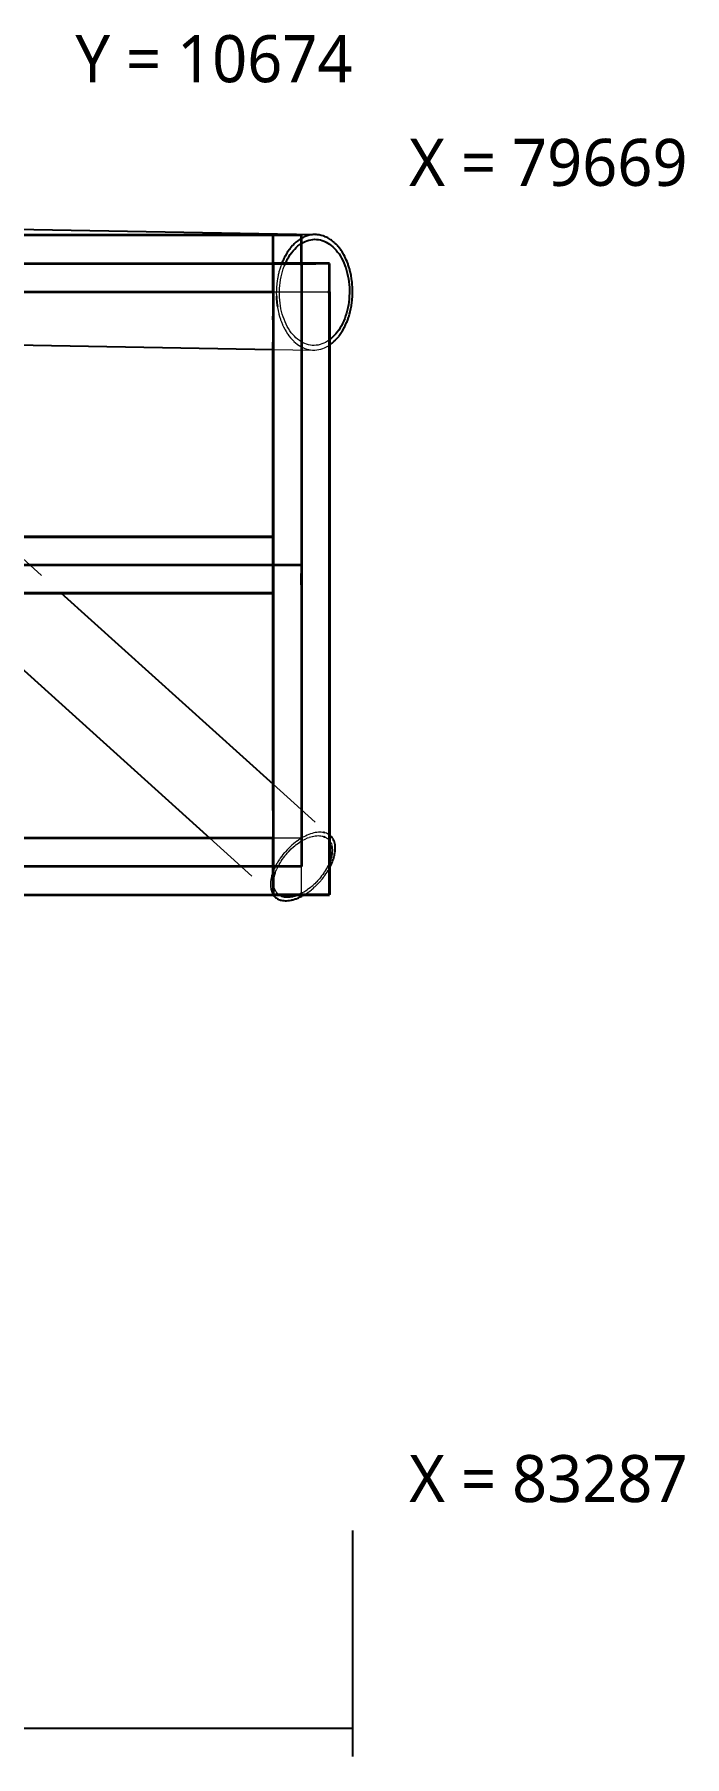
# Model space of a CAD drawing. Header units: millimetres. Extents: x -9090 to 11555, y -85309 to -79392.
# Drawn here: x 9830 to 11555, y -83962 to -79392 of the extents above; entities that cross this region are included whole.
import ezdxf
from ezdxf.enums import TextEntityAlignment as Align

# ---------------------------------------------------------------- set-up
doc = ezdxf.new("R2010")
doc.units = ezdxf.units.MM
doc.linetypes.add('HIDDEN_50', pattern=[225, 150, -75])
for name, color, linetype, lineweight in [('DIMENSIONS', 3, 'Continuous', 18), ('PLATE_HIDDEN', 8, 'HIDDEN_50', 18), ('PLATE_VISIBLE', 7, 'Continuous', 35), ('PROFILE_HIDDEN', 9, 'HIDDEN_50', 18), ('PROFILE_VISIBLE', 4, 'Continuous', 25), ('TEXT', 2, 'Continuous', 25)]:
    doc.layers.add(name, color=color, linetype=linetype, lineweight=lineweight)
doc.styles.add('OpenSans', font='OpenSans-Regular.ttf')
doc.styles.add('OpenSansCondensed-Light', font='OpenSansCondensed-Light.ttf')
doc.dimstyles.new('DIM_1_50', dxfattribs={"dimscale": 50, "dimtxt": 2.5, "dimasz": 2.5, "dimexe": 1.5, "dimexo": 1.5, "dimgap": 1, "dimtad": 1, "dimdec": 0, "dimzin": 12, "dimdsep": 46, "dimtxsty": 'OpenSansCondensed-Light', "dimtsz": 0.00125, "dimcen": 2.5, "dimclrd": 3, "dimclre": 3, "dimclrt": 3, "dimazin": 3, "dimtfac": 0.5, "dimtmove": 2, "dimatfit": 3})

msp = doc.modelspace()

# ---------------------------------------------------------------- linework, layer by layer
at = {"layer": 'PLATE_HIDDEN'}
for p, q in [((10462.2, -80000), (8696, -80000)), ((10463.4, -80000), (8696.7, -80000)), ((8696.7, -80000), (10463.4, -80000)), ((10538.3, -80075), (10538.3, -80004.7)), ((10538.3, -80822.9), (10538.3, -80005)), ((10313.7, -80075), (10538.3, -80075)), ((10463.3, -80139.6), (10463.3, -80075)), ((10463.3, -80075), (10608.3, -80075)), ((10463.3, -80209.2), (10463.3, -80149.6)), ((10538.3, -80800), (9038.3, -80800)), ((10538.3, -81436.3), (10538.3, -80852.8)), ((10463.3, -81640.6), (10463.3, -81451.8)), ((10538.3, -81600), (10538.3, -81436.3)), ((10403.5, -81525), (10373.6, -81525)), ((10443.5, -81525), (10423.5, -81525)), ((10538.3, -81525), (10463.4, -81525)), ((10538.3, -81600), (10538.3, -81525)), ((6880, -81600), (10538.3, -81600)), ((10538.3, -81600), (6880, -81600)), ((6880, -81600), (10538.3, -81600)), ((10538.3, -81670.3), (10538.3, -81600))]:
    msp.add_line(p, q, dxfattribs=at)
at = {"layer": 'PLATE_VISIBLE'}
for p, q in [((10463.3, -79925), (6875, -79925)), ((10538.3, -79925), (6875, -79925)), ((10463.3, -80075), (10463.3, -79925)), ((10538.3, -80000), (10538.3, -79925)), ((6878.9, -80000), (10576.9, -80000)), ((10576.9, -80000), (10462.2, -80000)), ((10613.3, -80000), (10463.3, -80000)), ((10463.3, -80000), (10463.3, -81675)), ((10538.3, -80000), (10463.4, -80000)), ((10463.4, -80000), (10538.3, -80000)), ((10538.3, -80005), (10538.3, -80000)), ((10538.3, -80000), (10538.3, -81436.3)), ((10538.3, -80004.7), (10538.3, -80000)), ((10613.3, -81675), (10613.3, -80000)), ((6875, -80075), (10463.3, -80075)), ((6999.8, -80075), (10313.7, -80075)), ((10608.3, -80075), (10613.3, -80075)), ((10613.3, -80075), (10613.3, -81674.6)), ((10463.3, -80149.6), (10463.3, -80139.6)), ((10463.3, -81451.8), (10463.3, -80209.2)), ((10463.3, -80725), (6875, -80725)), ((9709.6, -80725), (10463.3, -80725)), ((10463.3, -80875), (10463.3, -80725)), ((10463.3, -80725), (10463.3, -80875)), ((9038.3, -80800), (10538.3, -80800)), ((10538.3, -80852.8), (10538.3, -80822.9)), ((6875, -80875), (10463.3, -80875)), ((10463.3, -80875), (9709.6, -80875)), ((10538.3, -81436.3), (10538.3, -81600)), ((10463.3, -81525), (6875, -81525)), ((10373.6, -81525), (9704.8, -81525)), ((10423.5, -81525), (10403.5, -81525)), ((10463.4, -81525), (10443.5, -81525)), ((10463.3, -81675), (10463.3, -81525)), ((10538.3, -81600), (6873.9, -81600)), ((10463.3, -81675.4), (10463.3, -81640.6)), ((6875, -81675), (10463.3, -81675)), ((9644.9, -81675), (10538.3, -81675)), ((10613.3, -81674.6), (10463.3, -81675.4)), ((10463.3, -81675), (10613.3, -81675)), ((10538.3, -81675), (10538.3, -81670.3))]:
    msp.add_line(p, q, dxfattribs=at)
at = {"layer": 'PROFILE_HIDDEN'}
for p, q in [((10483.5, -80007.6), (10482.6, -80010.3)), ((10484.8, -80004.1), (10483.5, -80007.6)), ((10490.4, -80014.3), (10492.9, -80007.5)), ((10492.9, -80007.5), (10494.2, -80004.2)), ((10473.3, -80053.7), (10473.1, -80056.2)), ((10474.3, -80045.7), (10473.3, -80053.7)), ((10475.2, -80040.5), (10474.3, -80045.7)), ((10475.6, -80037.9), (10475.2, -80040.5)), ((10477.2, -80030.1), (10475.6, -80037.9)), ((10478.4, -80025.1), (10477.2, -80030.1)), ((10479, -80022.5), (10478.4, -80025.1)), ((10481.1, -80015), (10479, -80022.5)), ((10482.6, -80010.3), (10481.1, -80015)), ((10481.1, -80058.7), (10482, -80051)), ((10482, -80051), (10483.2, -80043.4)), ((10483.2, -80043.4), (10484.6, -80035.9)), ((10484.6, -80035.9), (10486.3, -80028.6)), ((10486.3, -80028.6), (10488.2, -80021.4)), ((10488.2, -80021.4), (10490.4, -80014.3)), ((10472.1, -80072.2), (10471.9, -80077.9)), ((10471.9, -80077.9), (10472, -80086)), ((10472, -80086), (10472.1, -80087.1)), ((10472.6, -80061.7), (10472.1, -80069.8)), ((10472.1, -80069.8), (10472.1, -80072.2)), ((10473.1, -80056.2), (10472.6, -80061.7)), ((10480.2, -80074.1), (10480.5, -80066.4)), ((10480.2, -80081.9), (10480.2, -80074.1)), ((10480.5, -80089.6), (10480.2, -80081.9)), ((10480.5, -80066.4), (10481.1, -80058.7)), ((10481, -80097.3), (10480.5, -80089.6)), ((10481.8, -80105), (10481, -80097.3)), ((10474.6, -80113.9), (10475.2, -80117.8)), ((10475.2, -80117.8), (10475.6, -80119.8)), ((10475.6, -80119.8), (10476.7, -80125.6)), ((10476.7, -80125.6), (10478.5, -80133.2)), ((10478.5, -80133.2), (10479, -80134.9)), ((10479, -80134.9), (10480.5, -80140.6)), ((10480.5, -80140.6), (10482.8, -80147.9)), ((10482.9, -80112.5), (10481.8, -80105)), ((10484.3, -80120), (10482.9, -80112.5)), ((10485.9, -80127.3), (10484.3, -80120)), ((10487.8, -80134.4), (10485.9, -80127.3)), ((10489.9, -80141.4), (10487.8, -80134.4)), ((10492.4, -80148.2), (10489.9, -80141.4)), ((10482.8, -80147.9), (10483.3, -80149.4)), ((10483.3, -80149.4), (10485.3, -80154.9)), ((10485.3, -80154.9), (10488.1, -80161.8)), ((10488.1, -80161.8), (10488.7, -80163.1)), ((10488.7, -80163.1), (10491.1, -80168.4)), ((10491.1, -80168.4), (10494.4, -80174.7)), ((10495, -80154.8), (10492.4, -80148.2)), ((10494.4, -80174.7), (10495, -80175.8)), ((10497.9, -80161.1), (10495, -80154.8)), ((10495, -80175.8), (10497.8, -80180.8)), ((10497.8, -80180.8), (10501.5, -80186.6)), ((10501, -80167.2), (10497.9, -80161.1)), ((10504.4, -80173), (10501, -80167.2)), ((10501.5, -80186.6), (10502.1, -80187.5)), ((10502.1, -80187.5), (10505.4, -80192.1)), ((10507.9, -80178.5), (10504.4, -80173)), ((10511.7, -80183.7), (10507.9, -80178.5)), ((10515.6, -80188.6), (10511.7, -80183.7)), ((10519.7, -80193.1), (10515.6, -80188.6)), ((10463.6, -80228), (10568.3, -80229.8)), ((10505.4, -80192.1), (10509.4, -80197.2)), ((10509.4, -80197.2), (10510.1, -80198)), ((10510.1, -80198), (10513.7, -80202.1)), ((10513.7, -80202.1), (10518.1, -80206.5)), ((10518.1, -80206.5), (10518.7, -80207.1)), ((10518.7, -80207.1), (10522.6, -80210.6)), ((10524, -80197.3), (10519.7, -80193.1)), ((10522.6, -80210.6), (10527.3, -80214.4)), ((10528.4, -80201.1), (10524, -80197.3)), ((10527.3, -80214.4), (10527.9, -80214.8)), ((10527.9, -80214.8), (10532.2, -80217.7)), ((10533, -80204.5), (10528.4, -80201.1)), ((10532.2, -80217.7), (10537.1, -80220.7)), ((10537.6, -80207.6), (10533, -80204.5)), ((10537.1, -80220.7), (10537.6, -80221)), ((10542.4, -80210.2), (10537.6, -80207.6)), ((10537.6, -80221), (10542.1, -80223.3)), ((10542.1, -80223.3), (10547.3, -80225.4)), ((10547.3, -80212.5), (10542.4, -80210.2)), ((10552.2, -80214.3), (10547.3, -80212.5)), ((10547.7, -80225.6), (10552.5, -80227.2)), ((10557.3, -80215.7), (10552.2, -80214.3)), ((10552.5, -80227.2), (10557.7, -80228.5)), ((10562.3, -80216.7), (10557.3, -80215.7)), ((10558.1, -80228.5), (10563, -80229.4)), ((10567.4, -80217.3), (10562.3, -80216.7)), ((10563, -80229.4), (10568.3, -80229.8)), ((10572.6, -80217.4), (10567.4, -80217.3)), ((10568.6, -80229.8), (10573.7, -80229.9)), ((10577.7, -80217.1), (10572.6, -80217.4)), ((10573.7, -80229.9), (10579, -80229.5)), ((10582.8, -80216.4), (10577.7, -80217.1)), ((10579.2, -80229.5), (10584.3, -80228.7)), ((10587.9, -80215.3), (10582.8, -80216.4)), ((10584.3, -80228.7), (10589.6, -80227.5)), ((10592.9, -80213.7), (10587.9, -80215.3)), ((10589.7, -80227.4), (10594.9, -80225.8)), ((10597.9, -80211.7), (10592.9, -80213.7)), ((10594.9, -80225.8), (10600.1, -80223.7)), ((10602.8, -80209.4), (10597.9, -80211.7)), ((10600.1, -80223.7), (10605.2, -80221.3)), ((10607.6, -80206.6), (10602.8, -80209.4)), ((10605.2, -80221.3), (10610.1, -80218.4)), ((10612.3, -80203.4), (10607.6, -80206.6)), ((10610.2, -80218.4), (10612.6, -80216.7)), ((10614.5, -80201.6), (10612.3, -80203.4)), ((9737.3, -80727.3), (9900.4, -80874.2)), ((10463.9, -81381.9), (10612.2, -81515.5)), ((10557.9, -81515.3), (10553.7, -81517.1)), ((10562.3, -81513.7), (10557.9, -81515.3)), ((10566.7, -81512.3), (10562.6, -81513.6)), ((10571.1, -81511.1), (10566.7, -81512.3)), ((10575.3, -81510.2), (10571.2, -81511.1)), ((10579.4, -81509.6), (10575.3, -81510.2)), ((10583.5, -81509.2), (10579.5, -81509.6)), ((10587.4, -81509), (10583.5, -81509.2)), ((10591.2, -81509.1), (10587.4, -81509)), ((10594.8, -81509.5), (10591.2, -81509.1)), ((10596.7, -81509.8), (10594.9, -81509.5)), ((10601.7, -81510.9), (10600, -81510.5)), ((10605, -81512), (10601.8, -81510.9)), ((10607.9, -81513.3), (10605, -81512)), ((10610.8, -81515), (10608, -81513.4)), ((10612.1, -81515.8), (10610.8, -81515)), ((10295.6, -81525.1), (10458.7, -81672.1)), ((10496.8, -81559.9), (10493.7, -81563.4)), ((10500.7, -81555.6), (10496.8, -81559.9)), ((10501.4, -81554.9), (10500.7, -81555.6)), ((10504.8, -81551.5), (10501.4, -81554.9)), ((10501.8, -81563.4), (10504.9, -81560.1)), ((10508.9, -81547.5), (10504.8, -81551.5)), ((10504.9, -81560.1), (10508.7, -81556.2)), ((10508.7, -81556.2), (10509.3, -81555.6)), ((10509.5, -81546.9), (10508.9, -81547.5)), ((10509.3, -81555.6), (10512.6, -81552.4)), ((10513.1, -81543.6), (10509.5, -81546.9)), ((10512.6, -81552.4), (10516.6, -81548.8)), ((10517.4, -81540), (10513.1, -81543.6)), ((10516.6, -81548.8), (10517.2, -81548.3)), ((10517.2, -81548.3), (10520.7, -81545.3)), ((10518, -81539.5), (10517.4, -81540)), ((10521.8, -81536.4), (10518, -81539.5)), ((10520.7, -81545.3), (10524.9, -81542)), ((10526.3, -81533.1), (10521.8, -81536.4)), ((10524.9, -81542), (10525.4, -81541.6)), ((10525.4, -81541.6), (10529.1, -81538.9)), ((10526.8, -81532.7), (10526.3, -81533.1)), ((10530.8, -81529.9), (10526.8, -81532.7)), ((10529.1, -81538.9), (10533.4, -81536)), ((10535.3, -81527), (10530.8, -81529.9)), ((10533.4, -81536), (10533.8, -81535.7)), ((10533.8, -81535.7), (10537.7, -81533.2)), ((10535.7, -81526.7), (10535.3, -81527)), ((10539.8, -81524.2), (10535.7, -81526.7)), ((10537.7, -81533.2), (10542, -81530.7)), ((10544.3, -81521.7), (10539.8, -81524.2)), ((10542.4, -81530.5), (10546.3, -81528.4)), ((10548.9, -81519.3), (10544.7, -81521.5)), ((10546.3, -81528.4), (10550.6, -81526.3)), ((10553.4, -81517.2), (10548.9, -81519.3)), ((10550.9, -81526.2), (10554.8, -81524.4)), ((10554.8, -81524.4), (10559.1, -81522.8)), ((10559.3, -81522.7), (10563.2, -81521.4)), ((10563.2, -81521.4), (10567.3, -81520.3)), ((10567.5, -81520.2), (10571.4, -81519.4)), ((10571.4, -81519.4), (10575.3, -81518.7)), ((10575.4, -81518.7), (10579.2, -81518.3)), ((10579.2, -81518.3), (10582.9, -81518.2)), ((10582.9, -81518.2), (10586.5, -81518.3)), ((10586.5, -81518.3), (10589.9, -81518.6)), ((10590, -81518.6), (10593.3, -81519.2)), ((10593.3, -81519.2), (10596.3, -81520)), ((10596.4, -81520.1), (10597.9, -81520.6)), ((10600.8, -81521.8), (10602.1, -81522.5)), ((10602.2, -81522.5), (10604.9, -81524.1)), ((10604.9, -81524.1), (10607.1, -81525.8)), ((10607.3, -81525.9), (10609.5, -81528)), ((10609.5, -81528), (10611.4, -81530)), ((10611.6, -81530.2), (10612.5, -81531.5)), ((10466.2, -81606.5), (10464.7, -81610)), ((10468.4, -81601.7), (10466.2, -81606.5)), ((10469, -81600.5), (10468.4, -81601.7)), ((10470.9, -81596.9), (10469, -81600.5)), ((10473.5, -81592.1), (10470.9, -81596.9)), ((10471, -81612.9), (10472.7, -81608.4)), ((10472.7, -81608.4), (10473.3, -81607.2)), ((10473.3, -81607.2), (10474.7, -81603.8)), ((10474.1, -81591), (10473.5, -81592.1)), ((10476.3, -81587.3), (10474.1, -81591)), ((10474.7, -81603.8), (10476.9, -81599.3)), ((10479.3, -81582.6), (10476.3, -81587.3)), ((10476.9, -81599.3), (10477.5, -81598.2)), ((10477.5, -81598.2), (10479.3, -81594.7)), ((10480, -81581.5), (10479.3, -81582.6)), ((10479.3, -81594.7), (10481.9, -81590.2)), ((10482.5, -81577.9), (10480, -81581.5)), ((10481.9, -81590.2), (10482.6, -81589.2)), ((10485.8, -81573.2), (10482.5, -81577.9)), ((10482.6, -81589.2), (10484.7, -81585.7)), ((10484.7, -81585.7), (10487.7, -81581.2)), ((10486.6, -81572.3), (10485.8, -81573.2)), ((10489.4, -81568.7), (10486.6, -81572.3)), ((10487.7, -81581.2), (10488.4, -81580.3)), ((10488.4, -81580.3), (10490.8, -81576.8)), ((10493, -81564.2), (10489.4, -81568.7)), ((10490.8, -81576.8), (10494.1, -81572.5)), ((10493.7, -81563.4), (10493, -81564.2)), ((10494.1, -81572.5), (10494.8, -81571.7)), ((10494.8, -81571.7), (10497.6, -81568.3)), ((10497.6, -81568.3), (10501.2, -81564.1)), ((10501.2, -81564.1), (10501.8, -81563.4)), ((10604, -81607.5), (10601.3, -81612)), ((10604.6, -81606.3), (10604, -81607.5)), ((10606.5, -81602.9), (10604.6, -81606.3)), ((10608.8, -81598.4), (10606.5, -81602.9)), ((10609.3, -81597.3), (10608.8, -81598.4)), ((10610.9, -81593.9), (10609.3, -81597.3)), ((10610.5, -81609), (10611.5, -81607.2)), ((10611.8, -81591.6), (10610.9, -81593.9)), ((10456.3, -81645.9), (10456.2, -81647.2)), ((10456.2, -81647.2), (10456.3, -81651.3)), ((10456.4, -81643.1), (10456.3, -81645.9)), ((10456.3, -81651.3), (10456.5, -81653.8)), ((10456.8, -81638.8), (10456.4, -81643.1)), ((10456.5, -81653.8), (10456.6, -81655.2)), ((10457, -81637.4), (10456.8, -81638.8)), ((10457.5, -81634.4), (10457, -81637.4)), ((10458.3, -81629.9), (10457.5, -81634.4)), ((10458.7, -81628.5), (10458.3, -81629.9)), ((10459.5, -81625.3), (10458.7, -81628.5)), ((10460.8, -81620.7), (10459.5, -81625.3)), ((10461.3, -81619.4), (10460.8, -81620.7)), ((10461.8, -81617.7), (10461.3, -81619.4)), ((10464.7, -81610), (10464.4, -81610.6)), ((10464.9, -81641.2), (10465, -81638.6)), ((10464.9, -81642.6), (10464.9, -81641.2)), ((10465, -81646.4), (10464.9, -81642.6)), ((10465, -81638.6), (10465.4, -81634.5)), ((10465.2, -81648.8), (10465, -81646.4)), ((10465.3, -81650.1), (10465.2, -81648.8)), ((10465.8, -81653.6), (10465.3, -81650.1)), ((10465.4, -81634.5), (10465.6, -81633.2)), ((10465.6, -81633.2), (10466.1, -81630.4)), ((10466.3, -81655.7), (10465.8, -81653.6)), ((10466.1, -81630.4), (10467, -81626.1)), ((10467, -81626.1), (10467.3, -81624.8)), ((10467.3, -81624.8), (10468.1, -81621.8)), ((10468.1, -81621.8), (10469.4, -81617.3)), ((10469.4, -81617.3), (10469.8, -81616.1)), ((10469.8, -81616.1), (10471, -81612.9)), ((10565.9, -81652.9), (10563.3, -81655)), ((10570, -81649.4), (10565.9, -81652.9)), ((10571.4, -81648.1), (10570, -81649.4)), ((10574, -81645.7), (10571.4, -81648.1)), ((10573.6, -81654.4), (10575.1, -81653)), ((10577.8, -81641.8), (10574, -81645.7)), ((10575.1, -81653), (10577.8, -81650.5)), ((10579.1, -81640.5), (10577.8, -81641.8)), ((10577.8, -81650.5), (10581.9, -81646.4)), ((10581.6, -81637.8), (10579.1, -81640.5)), ((10585.3, -81633.8), (10581.6, -81637.8)), ((10581.9, -81646.4), (10583.2, -81645)), ((10583.2, -81645), (10585.9, -81642.2)), ((10586.4, -81632.4), (10585.3, -81633.8)), ((10585.9, -81642.2), (10589.7, -81637.9)), ((10588.8, -81629.6), (10586.4, -81632.4)), ((10592.1, -81625.3), (10588.8, -81629.6)), ((10589.7, -81637.9), (10590.9, -81636.5)), ((10590.9, -81636.5), (10593.4, -81633.5)), ((10593.1, -81624), (10592.1, -81625.3)), ((10595.4, -81620.9), (10593.1, -81624)), ((10593.4, -81633.5), (10597, -81629)), ((10598.4, -81616.5), (10595.4, -81620.9)), ((10597, -81629), (10598.1, -81627.6)), ((10598.1, -81627.6), (10600.5, -81624.4)), ((10599.2, -81615.2), (10598.4, -81616.5)), ((10601.3, -81612), (10599.2, -81615.2)), ((10600.5, -81624.4), (10603.7, -81619.7)), ((10603.7, -81619.7), (10604.6, -81618.4)), ((10604.6, -81618.4), (10606.8, -81615)), ((10606.8, -81615), (10609.7, -81610.3)), ((10609.7, -81610.3), (10610.5, -81609)), ((10456.6, -81655.2), (10457.2, -81658.9)), ((10457.2, -81658.9), (10457.7, -81661.2)), ((10457.7, -81661.2), (10458, -81662.5)), ((10458, -81662.5), (10459, -81665.9)), ((10459, -81665.9), (10459.8, -81667.9)), ((10459.8, -81667.9), (10460.2, -81669.1)), ((10460.2, -81669.1), (10461.7, -81672.1)), ((10461.7, -81672.1), (10462.2, -81673)), ((10466.6, -81656.9), (10466.3, -81655.7)), ((10467.7, -81660.1), (10466.6, -81656.9)), ((10468.4, -81661.9), (10467.7, -81660.1)), ((10468.9, -81663.1), (10468.4, -81661.9)), ((10470.4, -81665.9), (10468.9, -81663.1)), ((10471.4, -81667.4), (10470.4, -81665.9)), ((10472.1, -81668.5), (10471.4, -81667.4)), ((10474, -81670.9), (10472.1, -81668.5)), ((10475.3, -81672.1), (10474, -81670.9)), ((10476.2, -81673), (10475.3, -81672.1)), ((10477.3, -81674), (10476.2, -81673)), ((10536.2, -81672.6), (10534, -81673.6)), ((10538, -81671.7), (10536.2, -81672.6)), ((10540.5, -81670.4), (10538, -81671.7)), ((10544.8, -81668), (10540.5, -81670.4)), ((10546.5, -81666.9), (10544.8, -81668)), ((10549.1, -81665.4), (10546.5, -81666.9)), ((10548, -81673.8), (10548.9, -81673.2)), ((10548.9, -81673.2), (10551.6, -81671.5)), ((10553.4, -81662.5), (10549.1, -81665.4)), ((10551.6, -81671.5), (10556.1, -81668.5)), ((10555, -81661.4), (10553.4, -81662.5)), ((10557.6, -81659.5), (10555, -81661.4)), ((10556.1, -81668.5), (10557.8, -81667.2)), ((10561.8, -81656.3), (10557.6, -81659.5)), ((10557.8, -81667.2), (10560.6, -81665.2)), ((10560.6, -81665.2), (10565, -81661.8)), ((10563.3, -81655), (10561.8, -81656.3)), ((10565, -81661.8), (10566.6, -81660.5)), ((10566.6, -81660.5), (10569.3, -81658.2)), ((10569.3, -81658.2), (10573.6, -81654.4))]:
    msp.add_line(p, q, dxfattribs=at)
at = {"layer": 'PROFILE_VISIBLE'}
for p, q in [((7042.6, -79860.4), (10575.2, -79923.5)), ((10506.5, -79962.9), (10502.6, -79968.5)), ((10508.8, -79959.9), (10506.5, -79962.9)), ((10510.6, -79957.6), (10508.8, -79959.9)), ((10514.9, -79952.7), (10510.6, -79957.6)), ((10517.3, -79950.2), (10514.9, -79952.7)), ((10516.4, -79966.4), (10520.6, -79961.8)), ((10519.3, -79948.1), (10517.3, -79950.2)), ((10523.9, -79943.9), (10519.3, -79948.1)), ((10520.6, -79961.8), (10524.9, -79957.5)), ((10526.5, -79941.9), (10523.9, -79943.9)), ((10524.9, -79957.5), (10529.3, -79953.6)), ((10528.7, -79940.1), (10526.5, -79941.9)), ((10533.5, -79936.6), (10528.7, -79940.1)), ((10529.3, -79953.6), (10533.9, -79950)), ((10536.1, -79935), (10533.5, -79936.6)), ((10533.9, -79950), (10538.6, -79946.8)), ((10538.5, -79933.5), (10536.1, -79935)), ((10543.6, -79930.8), (10538.5, -79933.5)), ((10538.6, -79946.8), (10543.4, -79944)), ((10543.4, -79944), (10548.3, -79941.6)), ((10546.1, -79929.7), (10543.6, -79930.8)), ((10548.7, -79928.5), (10546.1, -79929.7)), ((10548.3, -79941.6), (10553.3, -79939.7)), ((10553.9, -79926.7), (10548.7, -79928.5)), ((10553.3, -79939.7), (10558.3, -79938.1)), ((10556.5, -79926), (10553.9, -79926.7)), ((10559.2, -79925.2), (10556.5, -79926)), ((10558.3, -79938.1), (10563.4, -79937)), ((10564.5, -79924.2), (10559.2, -79925.2)), ((10563.4, -79937), (10568.5, -79936.2)), ((10567, -79923.9), (10564.5, -79924.2)), ((10569.8, -79923.6), (10567, -79923.9)), ((10568.5, -79936.2), (10573.6, -79936)), ((10575.2, -79923.5), (10569.8, -79923.6)), ((10573.6, -79936), (10578.7, -79936.1)), ((10577.6, -79923.6), (10575.2, -79923.5)), ((10580.5, -79923.7), (10577.6, -79923.6)), ((10578.7, -79936.1), (10583.9, -79936.7)), ((10585.8, -79924.4), (10580.5, -79923.7)), ((10583.9, -79936.7), (10588.9, -79937.7)), ((10588.1, -79924.9), (10585.8, -79924.4)), ((10591.1, -79925.5), (10588.1, -79924.9)), ((10588.9, -79937.7), (10593.9, -79939.1)), ((10596.3, -79927), (10591.1, -79925.5)), ((10593.9, -79939.1), (10598.9, -79940.9)), ((10598.5, -79927.8), (10596.3, -79927)), ((10601.5, -79929), (10598.5, -79927.8)), ((10598.9, -79940.9), (10603.8, -79943.1)), ((10606.6, -79931.3), (10601.5, -79929)), ((10603.8, -79943.1), (10608.6, -79945.8)), ((10608.6, -79932.4), (10606.6, -79931.3)), ((10611.6, -79934.1), (10608.6, -79932.4)), ((10608.6, -79945.8), (10613.2, -79948.8)), ((10616.5, -79937.3), (10611.6, -79934.1)), ((10613.2, -79948.8), (10617.8, -79952.3)), ((10618.3, -79938.6), (10616.5, -79937.3)), ((10617.8, -79952.3), (10622.2, -79956.1)), ((10621.2, -79940.8), (10618.3, -79938.6)), ((10625.9, -79944.7), (10621.2, -79940.8)), ((10622.2, -79956.1), (10626.5, -79960.3)), ((10627.5, -79946.3), (10625.9, -79944.7)), ((10626.5, -79960.3), (10630.6, -79964.8)), ((10630.3, -79949), (10627.5, -79946.3)), ((10634.7, -79953.7), (10630.3, -79949)), ((10636.1, -79955.4), (10634.7, -79953.7)), ((10638.8, -79958.7), (10636.1, -79955.4)), ((10642.8, -79964), (10638.8, -79958.7)), ((10486.1, -80000.5), (10484.8, -80004.1)), ((10487.8, -79996.3), (10486.1, -80000.5)), ((10488.9, -79993.6), (10487.8, -79996.3)), ((10492, -79986.9), (10488.9, -79993.6)), ((10494, -79983.1), (10492, -79986.9)), ((10495.3, -79980.5), (10494, -79983.1)), ((10494.2, -80004.2), (10495.6, -80000.8)), ((10498.8, -79974.3), (10495.3, -79980.5)), ((10495.6, -80000.8), (10498.5, -79994.4)), ((10498.5, -79994.4), (10501.7, -79988.2)), ((10501, -79970.9), (10498.8, -79974.3)), ((10502.6, -79968.5), (10501, -79970.9)), ((10501.7, -79988.2), (10505.1, -79982.4)), ((10505.1, -79982.4), (10508.7, -79976.7)), ((10508.7, -79976.7), (10512.5, -79971.4)), ((10512.5, -79971.4), (10516.4, -79966.4)), ((10630.6, -79964.8), (10634.5, -79969.7)), ((10634.5, -79969.7), (10638.3, -79974.9)), ((10638.3, -79974.9), (10641.8, -79980.4)), ((10641.8, -79980.4), (10645.2, -79986.2)), ((10644, -79965.9), (10642.8, -79964)), ((10646.5, -79969.6), (10644, -79965.9)), ((10645.2, -79986.2), (10648.3, -79992.3)), ((10650.1, -79975.6), (10646.5, -79969.6)), ((10648.3, -79992.3), (10651.2, -79998.6)), ((10651.2, -79977.5), (10650.1, -79975.6)), ((10653.5, -79981.8), (10651.2, -79977.5)), ((10651.2, -79998.6), (10653.8, -80005.2)), ((10656.6, -79988.3), (10653.5, -79981.8)), ((10653.8, -80005.2), (10656.2, -80012)), ((10657.5, -79990.3), (10656.6, -79988.3)), ((10659.5, -79995), (10657.5, -79990.3)), ((10662.2, -80002), (10659.5, -79995)), ((10662.8, -80004), (10662.2, -80002)), ((10664.6, -80009.1), (10662.8, -80004)), ((10666.7, -80016.5), (10664.6, -80009.1)), ((10656.2, -80012), (10658.4, -80018.9)), ((10658.4, -80018.9), (10660.3, -80026.1)), ((10660.3, -80026.1), (10661.9, -80033.4)), ((10661.9, -80033.4), (10663.3, -80040.9)), ((10663.3, -80040.9), (10664.4, -80048.4)), ((10664.4, -80048.4), (10665.2, -80056)), ((10667.2, -80018.5), (10666.7, -80016.5)), ((10668.6, -80024), (10667.2, -80018.5)), ((10670.2, -80031.7), (10668.6, -80024)), ((10670.6, -80033.6), (10670.2, -80031.7)), ((10671.6, -80039.5), (10670.6, -80033.6)), ((10672.7, -80047.4), (10671.6, -80039.5)), ((10672.9, -80049.2), (10672.7, -80047.4)), ((10673.5, -80055.3), (10672.9, -80049.2)), ((10472.1, -80087.1), (10472.1, -80088.3)), ((10472.1, -80088.3), (10472.4, -80094)), ((10472.4, -80094), (10473.1, -80102)), ((10665.1, -80094.7), (10664.2, -80102.4)), ((10665.6, -80087), (10665.1, -80094.7)), ((10665.2, -80056), (10665.7, -80063.7)), ((10666, -80079.2), (10665.6, -80087)), ((10665.7, -80063.7), (10666, -80071.5)), ((10666, -80071.5), (10666, -80079.2)), ((10672.4, -80103.7), (10673.1, -80097.1)), ((10673.1, -80097.1), (10673.3, -80095.7)), ((10673.3, -80095.7), (10673.9, -80087.6)), ((10674, -80063.4), (10673.5, -80055.3)), ((10673.9, -80087.6), (10674.1, -80081.1)), ((10674.1, -80065.1), (10674, -80063.4)), ((10674.2, -80071.4), (10674.1, -80065.1)), ((10674.1, -80081.1), (10674.2, -80079.5)), ((10674.2, -80079.5), (10674.2, -80071.4)), ((10473.1, -80102), (10473.3, -80104.2)), ((10473.3, -80104.2), (10474, -80110)), ((10474, -80110), (10474.6, -80113.9)), ((10653.3, -80145.9), (10650.6, -80152.5)), ((10655.8, -80139), (10653.3, -80145.9)), ((10658, -80132), (10655.8, -80139)), ((10659.9, -80124.8), (10658, -80132)), ((10661.6, -80117.4), (10659.9, -80124.8)), ((10661.4, -80149.3), (10663.6, -80143.1)), ((10663, -80109.9), (10661.6, -80117.4)), ((10664.2, -80102.4), (10663, -80109.9)), ((10663.6, -80143.1), (10663.9, -80142.1)), ((10663.9, -80142.1), (10666.1, -80134.7)), ((10666.1, -80134.7), (10667.8, -80128.3)), ((10667.8, -80128.3), (10668.1, -80127.1)), ((10668.1, -80127.1), (10669.8, -80119.4)), ((10669.8, -80119.4), (10671, -80112.9)), ((10671, -80112.9), (10671.2, -80111.6)), ((10671.2, -80111.6), (10672.4, -80103.7)), ((10625.6, -80191.6), (10621.3, -80195.9)), ((10629.7, -80186.9), (10625.6, -80191.6)), ((10633.7, -80181.9), (10629.7, -80186.9)), ((10637.5, -80176.6), (10633.7, -80181.9)), ((10641.1, -80171), (10637.5, -80176.6)), ((10637.7, -80193.2), (10641.7, -80187.7)), ((10644.5, -80165.1), (10641.1, -80171)), ((10641.7, -80187.7), (10645.2, -80182.5)), ((10647.6, -80159), (10644.5, -80165.1)), ((10645.2, -80182.5), (10645.5, -80182)), ((10645.5, -80182), (10649.1, -80176)), ((10650.6, -80152.5), (10647.6, -80159)), ((10649.1, -80176), (10652.2, -80170.3)), ((10652.2, -80170.3), (10652.6, -80169.7)), ((10652.6, -80169.7), (10655.7, -80163.1)), ((10655.7, -80163.1), (10658.4, -80157.1)), ((10658.4, -80157.1), (10658.7, -80156.3)), ((10658.7, -80156.3), (10661.4, -80149.3)), ((9705.2, -80214.4), (10463.6, -80228)), ((10612.6, -80216.7), (10615.1, -80215.1)), ((10616.8, -80199.8), (10614.5, -80201.6)), ((10615.1, -80215.1), (10619.7, -80211.6)), ((10621.3, -80195.9), (10616.8, -80199.8)), ((10619.9, -80211.4), (10624.6, -80207.4)), ((10624.6, -80207.4), (10628.9, -80203.2)), ((10629.1, -80203), (10633.5, -80198.2)), ((10633.5, -80198.2), (10637.4, -80193.5)), ((9900.4, -80874.2), (10463.9, -81381.9)), ((9702.4, -80990.7), (10295.6, -81525.1)), ((10598.4, -81510.1), (10596.7, -81509.8)), ((10600, -81510.5), (10598.4, -81510.1)), ((10613.3, -81516.7), (10612.1, -81515.8)), ((10612.2, -81515.5), (10616, -81518.9)), ((10616, -81518.9), (10613.5, -81516.8)), ((10597.9, -81520.6), (10599.4, -81521.2)), ((10599.4, -81521.2), (10600.8, -81521.8)), ((10612.5, -81531.5), (10613.4, -81532.7)), ((10613.4, -81532.7), (10614.8, -81535.1)), ((10615, -81535.4), (10616.4, -81538.3)), ((10618, -81521), (10616, -81518.9)), ((10616.4, -81538.3), (10617.4, -81541)), ((10617.5, -81541.4), (10618.4, -81544.7)), ((10620.2, -81523.7), (10618.2, -81521.2)), ((10618.4, -81544.7), (10619, -81547.6)), ((10619.1, -81548.1), (10619.5, -81551.7)), ((10619.7, -81559.3), (10619.4, -81562.6)), ((10619.4, -81562.6), (10619.4, -81563.4)), ((10619.5, -81551.7), (10619.7, -81554.9)), ((10619.7, -81554.9), (10619.7, -81555.5)), ((10619.7, -81555.5), (10619.7, -81559.3)), ((10621.9, -81526.1), (10620.2, -81523.7)), ((10623.7, -81529.3), (10622.1, -81526.4)), ((10624.9, -81532.1), (10623.7, -81529.3)), ((10626.2, -81535.7), (10625, -81532.4)), ((10626.9, -81538.8), (10626.2, -81535.7)), ((10627.7, -81542.9), (10627.1, -81539.2)), ((10627.5, -81563.3), (10627.6, -81562.5)), ((10627.6, -81562.5), (10628, -81559)), ((10628.1, -81546.1), (10627.7, -81542.9)), ((10628, -81559), (10628.3, -81554.8)), ((10628.2, -81546.7), (10628.1, -81546.1)), ((10628.4, -81550.7), (10628.2, -81546.7)), ((10628.3, -81554.1), (10628.4, -81550.7)), ((10628.3, -81554.8), (10628.3, -81554.1)), ((10611.5, -81607.2), (10612.5, -81605.5)), ((10612.8, -81589.3), (10611.8, -81591.6)), ((10612.5, -81605.5), (10615, -81600.7)), ((10613.2, -81588.3), (10612.8, -81589.3)), ((10614.5, -81584.8), (10613.2, -81588.3)), ((10615.9, -81580.4), (10614.5, -81584.8)), ((10615, -81600.7), (10615.6, -81599.5)), ((10615.6, -81599.5), (10617.3, -81595.9)), ((10616.2, -81579.5), (10615.9, -81580.4)), ((10617.1, -81576), (10616.2, -81579.5)), ((10618.1, -81571.7), (10617.1, -81576)), ((10617.3, -81595.9), (10619.4, -81591.1)), ((10618.3, -81570.9), (10618.1, -81571.7)), ((10618.9, -81567.5), (10618.3, -81570.9)), ((10619.4, -81563.4), (10618.9, -81567.5)), ((10619.4, -81591.1), (10619.9, -81590)), ((10619.9, -81590), (10621.4, -81586.3)), ((10621.4, -81586.3), (10623, -81581.6)), ((10623, -81581.6), (10623.4, -81580.6)), ((10623.4, -81580.6), (10624.5, -81576.9)), ((10624.5, -81576.9), (10625.7, -81572.3)), ((10625.7, -81572.3), (10625.9, -81571.4)), ((10625.9, -81571.4), (10626.7, -81567.8)), ((10626.7, -81567.8), (10627.5, -81563.3)), ((10462.4, -81616), (10461.8, -81617.7)), ((10464.2, -81611.2), (10462.4, -81616)), ((10464.4, -81610.6), (10464.2, -81611.2)), ((10458.7, -81672.1), (10469.9, -81682.1)), ((10462.2, -81673), (10462.8, -81673.8)), ((10462.8, -81673.8), (10463.4, -81674.9)), ((10463.4, -81674.9), (10465.4, -81677.6)), ((10465.4, -81677.6), (10466.6, -81679)), ((10466.6, -81679), (10467.5, -81680)), ((10467.5, -81680), (10469.9, -81682.1)), ((10469.9, -81682.1), (10471.3, -81683.2)), ((10471.3, -81683.2), (10472.4, -81684.1)), ((10472.4, -81684.1), (10475.2, -81685.8)), ((10475.2, -81685.8), (10476.8, -81686.6)), ((10476.8, -81686.6), (10478.1, -81687.3)), ((10478.5, -81675), (10477.3, -81674)), ((10478.1, -81687.3), (10481.2, -81688.5)), ((10479.9, -81675.9), (10478.5, -81675)), ((10481, -81676.7), (10479.9, -81675.9)), ((10483.8, -81678.1), (10481, -81676.7)), ((10481.2, -81688.5), (10483, -81689)), ((10483, -81689), (10484.5, -81689.5)), ((10485.3, -81678.8), (10483.8, -81678.1)), ((10484.5, -81689.5), (10487.9, -81690.2)), ((10486.7, -81679.4), (10485.3, -81678.8)), ((10489.7, -81680.3), (10486.7, -81679.4)), ((10487.9, -81690.2), (10489.8, -81690.4)), ((10491.4, -81680.7), (10489.7, -81680.3)), ((10489.8, -81690.4), (10491.5, -81690.7)), ((10493, -81681.1), (10491.4, -81680.7)), ((10491.5, -81690.7), (10495.3, -81690.9)), ((10496.4, -81681.5), (10493, -81681.1)), ((10495.3, -81690.9), (10497.2, -81690.9)), ((10498.2, -81681.7), (10496.4, -81681.5)), ((10497.2, -81690.9), (10499.1, -81690.9)), ((10499.9, -81681.8), (10498.2, -81681.7)), ((10499.1, -81690.9), (10503.1, -81690.6)), ((10503.6, -81681.7), (10499.9, -81681.8)), ((10503.1, -81690.6), (10505.1, -81690.3)), ((10505.4, -81681.6), (10503.6, -81681.7)), ((10505.1, -81690.3), (10507.2, -81690.1)), ((10507.4, -81681.5), (10505.4, -81681.6)), ((10507.2, -81690.1), (10511.4, -81689.3)), ((10511.2, -81680.9), (10507.4, -81681.5)), ((10513.1, -81680.6), (10511.2, -81680.9)), ((10511.4, -81689.3), (10513.4, -81688.8)), ((10515.2, -81680.2), (10513.1, -81680.6)), ((10513.4, -81688.8), (10515.7, -81688.3)), ((10519.3, -81679.1), (10515.2, -81680.2)), ((10515.7, -81688.3), (10520.1, -81687)), ((10521.2, -81678.6), (10519.3, -81679.1)), ((10520.1, -81687), (10522.1, -81686.3)), ((10523.5, -81677.9), (10521.2, -81678.6)), ((10522.1, -81686.3), (10524.5, -81685.5)), ((10527.7, -81676.4), (10523.5, -81677.9)), ((10524.5, -81685.5), (10529, -81683.7)), ((10529.5, -81675.6), (10527.7, -81676.4)), ((10529, -81683.7), (10530.9, -81682.8)), ((10531.9, -81674.6), (10529.5, -81675.6)), ((10530.9, -81682.8), (10533.5, -81681.7)), ((10534, -81673.6), (10531.9, -81674.6)), ((10533.5, -81681.7), (10538, -81679.5)), ((10538, -81679.5), (10539.9, -81678.5)), ((10539.9, -81678.5), (10542.5, -81677)), ((10542.5, -81677), (10547.1, -81674.4)), ((10547.1, -81674.4), (10548, -81673.8))]:
    msp.add_line(p, q, dxfattribs=at)

# ---------------------------------------------------------------- texts
at = {"layer": 'TEXT', "style": 'OpenSans'}
msp.add_text('Y = 10674', height=125, dxfattribs=at).set_placement((10674.2, -79519.3), align=Align.RIGHT)
for s, p in [('X = 79669', (10824.2, -79794.3)), ('X = 83287', (10824.2, -83286.7))]:
    msp.add_text(s, height=125, dxfattribs=at).set_placement(p)

# ---------------------------------------------------------------- dimensions: what is measured, and where the dimension line sits
at = {"layer": 'DIMENSIONS'}
msp.add_linear_dim(base=(-7544.6, -83886.7), p1=(-7544.6, -83286.7), p2=(10674.2, -83286.7), dimstyle='DIM_1_50', dxfattribs=at).render()

doc.saveas('drawing.dxf')
